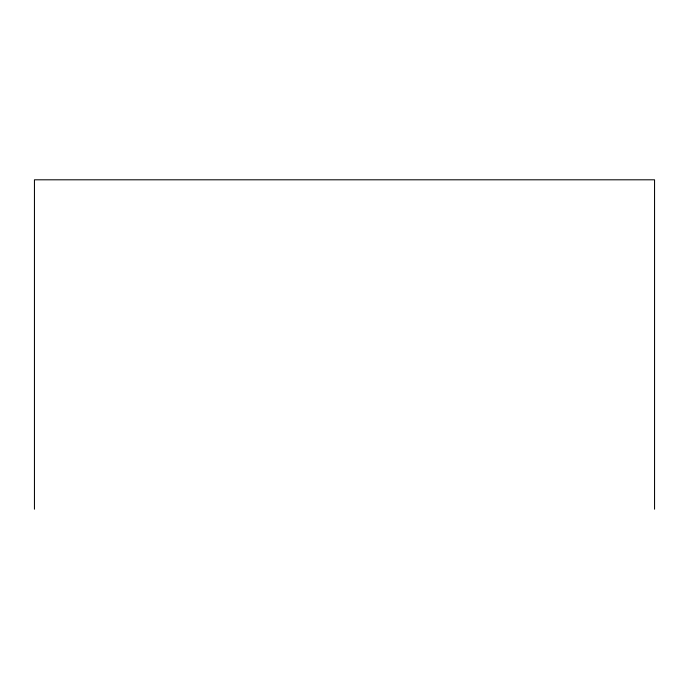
<?xml version="1.0" encoding="UTF-8"?>
<svg xmlns="http://www.w3.org/2000/svg" width="689" height="689" viewBox="0 0 689 689"><rect width="100%" height="100%" fill="white"/><g stroke="black" fill="none" stroke-linecap="round" stroke-linejoin="round"><path stroke-width="1.03" d="M654.55 509.197L654.55 179.803L34.45 179.803L34.45 509.197"/></g></svg>
